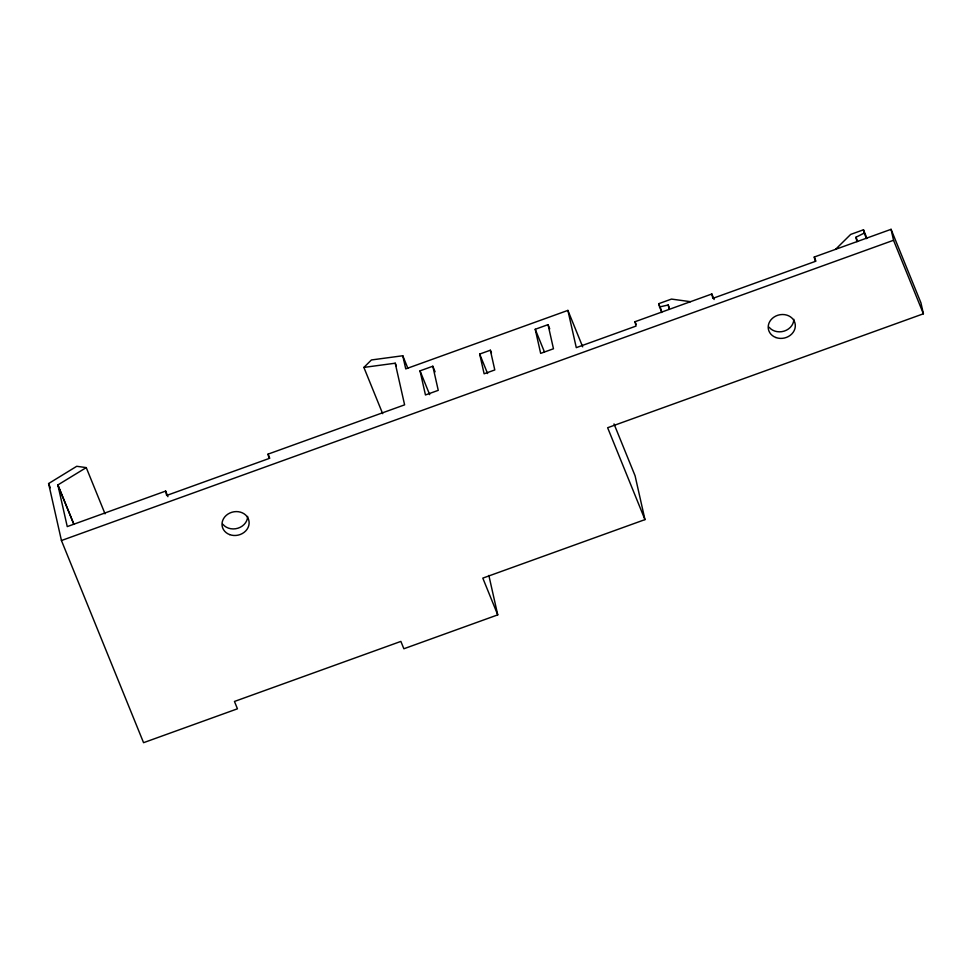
<?xml version="1.0" encoding="UTF-8"?>
<svg xmlns="http://www.w3.org/2000/svg" width="972" height="972" viewBox="0 0 972 972"><rect width="100%" height="100%" fill="white"/><g stroke="black" fill="none" stroke-linecap="round" stroke-linejoin="round"><path stroke-width="1.46" d="M382.664 413.671L363.88 367.416L371.425 359.956L402.773 355.752L407.9 368.364M835.592 249.33L850.682 234.41L863.488 229.793L866.866 238.116M488.855 575.436L497.737 614.875L403.866 648.761L400.877 641.411L234.459 701.456L237.447 708.807L143.564 742.681L61.443 540.529L48.6 483.558L76.727 466.293L86.253 467.605L105.049 513.848M86.253 467.605L57.858 484.955L67.25 526.593L165.653 491.079L167.925 496.68M856.927 241.639L855.943 237.253L864.23 233.073L863.488 229.793M582.69 346.834L567.891 310.396L405.737 368.898L402.773 355.752M432.819 366.237L438.25 390.343L425.457 394.96L420.026 370.854L432.819 366.237L435.092 371.839M548.038 324.66L553.469 348.766L540.663 353.383L535.232 329.277L548.038 324.66L549.739 328.864M490.35 350.224L494.797 369.943L484.129 373.795L479.682 354.063L490.35 350.224L491.48 353.006M661.665 312.534L658.664 303.701L671.47 299.084L690.509 301.685M165.653 491.079L166.637 495.465L269.05 458.505L268.065 454.131L404.607 404.85L395.227 363.212L363.88 367.416M567.891 310.396L576.287 347.648L636.028 326.082L635.032 321.708L711.844 293.994L714.104 299.534M711.844 293.994L712.828 298.368L815.241 261.419L814.257 257.033L891.069 229.319L920.934 302.827L923.4 313.786L607.634 427.729L644.958 519.619L482.805 578.121L497.737 614.875M61.443 540.529L893.535 240.278L891.069 229.319M659.405 306.982L668.189 305.001L669.319 307.772M73.86 524.175L57.858 484.955L73.836 524.26M893.535 240.278L923.4 313.786M864.23 233.073L866.477 238.626M855.943 237.253L857.632 241.408M814.257 257.033L815.945 261.189M658.664 303.701L661.482 310.639M635.032 321.708L636.162 324.478M614.012 423.926L635.081 475.782L644.958 519.619M535.232 329.277L544.332 351.682M479.682 354.063L487.604 373.564M420.026 370.854L429.685 394.656M395.227 363.212L396.369 366.019M268.065 454.131L269.766 458.334M48.6 483.558L50.313 487.762M668.189 305.001L669.173 309.388M793.845 319.314A13.644 11.858 -12.7 0 1 784.21 331.1A13.644 11.858 -12.7 0 1 769.083 327.2M247.653 516.399A13.644 11.858 -12.7 0 1 238.006 528.197A13.644 11.858 -12.7 0 1 222.88 524.297M775.887 337.527A13.644 11.858 -12.7 0 0 795.29 324.855A13.644 11.858 -12.7 0 0 774.125 317.006A13.644 11.858 -12.7 0 0 775.887 337.527M229.684 534.612A13.644 11.858 -12.7 0 0 249.099 521.94A13.644 11.858 -12.7 0 0 227.934 514.091A13.644 11.858 -12.7 0 0 229.684 534.612"/></g></svg>
